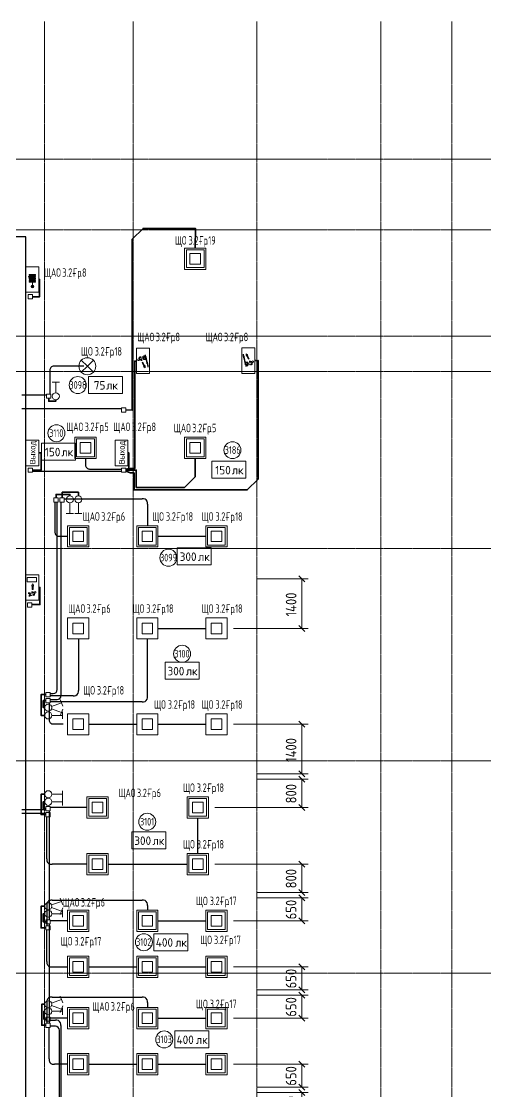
# Model space of a CAD drawing. Header units: millimetres. Extents: x -4730 to 98194, y -4296 to 93388.
# Drawn here: x 47849 to 60956, y 63153 to 93388 of the extents above; entities that cross this region are included whole.
import ezdxf

# ---------------------------------------------------------------- set-up
doc = ezdxf.new("R2010")
doc.units = ezdxf.units.MM
doc.linetypes.add('Линия сетки', pattern=[22.225, 12.7, -3.175, 3.175, -3.175])
for name, color, linetype, lineweight, true_color in [('Кабельные лотки', 5, 'Continuous', 25, 0x0000ff), ('Короба', 7, 'Continuous', 25, 0x008000), ('Соединительные детали коробов', 7, 'Continuous', 25, 0x008000), ('Типовые аннотации', 5, 'Continuous', 18, 0x0000ff)]:
    doc.layers.add(name, color=color, linetype=linetype, lineweight=lineweight, true_color=true_color)
for name, color, linetype, lineweight in [('Марки помещений', 7, 'Continuous', 9), ('Марки силовых электроприборов', 7, 'Continuous', 9), ('Оси', 7, 'Continuous', 9), ('Провода', 7, 'Continuous', 35), ('Размеры', 7, 'Continuous', 9), ('Размеры-120', 7, 'Continuous', 9)]:
    doc.layers.add(name, color=color, linetype=linetype, lineweight=lineweight)
doc.styles.add('Arial', font='arial.ttf', dxfattribs={"height": 156})
doc.styles.add('GOST Common', font='GOST_Common.ttf', dxfattribs={"width": 0.6, "height": 240})
doc.styles.add('GOST Common_1', font='GOST_Common.ttf', dxfattribs={"width": 0.9, "height": 300})
doc.styles.add('GOST Common_2', font='GOST_Common.ttf', dxfattribs={"width": 0.8, "height": 216})
doc.styles.add('GOST Common_3', font='GOST_Common.ttf', dxfattribs={"height": 240})
doc.dimstyles.new('ADSK_Проверочный', dxfattribs={"dimscale": 304.8, "dimtxt": 301.714499, "dimasz": 0.556693, "dimexe": 0.590551, "dimexo": 0.590551, "dimgap": 0.19685, "dimtad": 1, "dimdec": 3, "dimrnd": 0.001, "dimdsep": 46, "dimtxsty": 'GOST Common_1', "dimblk1": 'OBLIQUE', "dimblk2": 'OBLIQUE', "dimsah": 1, "dimcen": 0.09, "dimazin": 0, "dimtfac": 1, "dimtdec": 4, "dimtix": 1, "dimtmove": 0, "dimatfit": 3, "dimfxl": 1, "dimtvp": 1, "dimtolj": 1, "dimtzin": 0, "dimarcsym": 2})

# ---------------------------------------------------------------- blocks, each defined once
blk = doc.blocks.new('M_Короб_ отвод - Плоский торец - ПВХ - Стандартная-2386742-3-й этаж')
at = {"layer": 'Соединительные детали коробов'}
for p, q in [((0, 111.95), (0, 150.05)), ((-150.05, 0), (-111.95, 0))]:
    blk.add_line(p, q, dxfattribs=at)
blk.add_arc((-111.95, 111.95), 111.95, 270, 0, dxfattribs=at)
blk = doc.blocks.new('DIMBLOCK168-3-й этаж')
at = {"layer": 'Размеры-120'}
for p, q in [((55766, 63130), (55681, 63215)), ((54510, 63130), (55946, 63130)), ((55766, 63130), (54510, 63130)), ((55766, 62430), (55766, 63130)), ((55766, 63130), (55851, 63045)), ((53310, 62430), (55946, 62430)), ((55766, 62430), (53310, 62430)), ((55766, 62430), (55681, 62515)), ((55766, 62430), (55851, 62345))]:
    blk.add_line(p, q, dxfattribs=at)
at = {"layer": 'Размеры-120', "color": 0, "insert": (55314, 62496), "char_height": 300, "width": 681.16, "attachment_point": 1, "rotation": 90, "line_spacing_factor": 1.022761, "style": 'GOST Common_1'}
blk.add_mtext('700', dxfattribs=at)
blk = doc.blocks.new('_Oblique')
at = {"color": 0, "linetype": 'ByBlock', "lineweight": -2}
blk.add_line((-0.5, -0.5), (0.5, 0.5), dxfattribs=at)
blk = doc.blocks.new('DIMBLOCK170-3-й этаж')
at = {"layer": 'Размеры-120'}
for p, q in [((53835, 63930), (55946, 63930)), ((55766, 63930), (53835, 63930)), ((55766, 63930), (55681, 64015)), ((55766, 63280), (55766, 63930)), ((55766, 63930), (55851, 63845)), ((54510, 63280), (55946, 63280)), ((55766, 63280), (54510, 63280)), ((55766, 63280), (55681, 63365)), ((55766, 63280), (55851, 63195))]:
    blk.add_line(p, q, dxfattribs=at)
at = {"layer": 'Размеры-120', "color": 0, "insert": (55314, 63321), "char_height": 300, "width": 681.16, "attachment_point": 1, "rotation": 90, "line_spacing_factor": 1.022761, "style": 'GOST Common_1'}
blk.add_mtext('650', dxfattribs=at)
blk = doc.blocks.new('DIMBLOCK171-3-й этаж')
at = {"layer": 'Размеры-120'}
for p, q in [((55766, 65880), (55681, 65965)), ((54510, 65880), (55946, 65880)), ((55766, 65880), (54510, 65880)), ((55766, 65230), (55766, 65880)), ((55766, 65880), (55851, 65795)), ((55766, 65230), (55681, 65315)), ((53835, 65230), (55946, 65230)), ((55766, 65230), (53835, 65230)), ((55766, 65230), (55851, 65145))]:
    blk.add_line(p, q, dxfattribs=at)
at = {"layer": 'Размеры-120', "color": 0, "insert": (55314, 65271), "char_height": 300, "width": 681.16, "attachment_point": 1, "rotation": 90, "line_spacing_factor": 1.022761, "style": 'GOST Common_1'}
blk.add_mtext('650', dxfattribs=at)
blk = doc.blocks.new('DIMBLOCK172-3-й этаж')
at = {"layer": 'Размеры-120'}
for p, q in [((55766, 68630), (55681, 68715)), ((54510, 68630), (55946, 68630)), ((55766, 68630), (54510, 68630)), ((55766, 67980), (55766, 68630)), ((55766, 68630), (55851, 68545)), ((55766, 67980), (55681, 68065)), ((53835, 67980), (55946, 67980)), ((55766, 67980), (53835, 67980)), ((55766, 67980), (55851, 67895))]:
    blk.add_line(p, q, dxfattribs=at)
at = {"layer": 'Размеры-120', "color": 0, "insert": (55314, 68021), "char_height": 300, "width": 681.16, "attachment_point": 1, "rotation": 90, "line_spacing_factor": 1.022761, "style": 'GOST Common_1'}
blk.add_mtext('650', dxfattribs=at)
blk = doc.blocks.new('DIMBLOCK173-3-й этаж')
at = {"layer": 'Размеры-120'}
for p, q in [((53835, 66680), (55946, 66680)), ((55766, 66680), (53835, 66680)), ((55766, 66680), (55681, 66765)), ((55766, 66030), (55766, 66680)), ((55766, 66680), (55851, 66595)), ((54510, 66030), (55946, 66030)), ((55766, 66030), (54510, 66030)), ((55766, 66030), (55681, 66115)), ((55766, 66030), (55851, 65945))]:
    blk.add_line(p, q, dxfattribs=at)
at = {"layer": 'Размеры-120', "color": 0, "insert": (55314, 66071), "char_height": 300, "width": 681.16, "attachment_point": 1, "rotation": 90, "line_spacing_factor": 1.022761, "style": 'GOST Common_1'}
blk.add_mtext('650', dxfattribs=at)
blk = doc.blocks.new('DIMBLOCK174-3-й этаж')
at = {"layer": 'Размеры-120'}
for p, q in [((54510, 71980), (55946, 71980)), ((55766, 71980), (54510, 71980)), ((55766, 71980), (55681, 72065)), ((55766, 71180), (55766, 71980)), ((55766, 71980), (55851, 71895)), ((53310, 71180), (55946, 71180)), ((55766, 71180), (53310, 71180)), ((55766, 71180), (55681, 71265)), ((55766, 71180), (55851, 71095))]:
    blk.add_line(p, q, dxfattribs=at)
at = {"layer": 'Размеры-120', "color": 0, "insert": (55314, 71296), "char_height": 300, "width": 681.16, "attachment_point": 1, "rotation": 90, "line_spacing_factor": 1.022761, "style": 'GOST Common_1'}
blk.add_mtext('800', dxfattribs=at)
blk = doc.blocks.new('DIMBLOCK175-3-й этаж')
at = {"layer": 'Размеры-120'}
for p, q in [((53310, 69580), (55946, 69580)), ((55766, 69580), (53310, 69580)), ((55766, 69580), (55681, 69665)), ((55766, 68780), (55766, 69580)), ((55766, 69580), (55851, 69495)), ((54510, 68780), (55946, 68780)), ((55766, 68780), (54510, 68780)), ((55766, 68780), (55681, 68865)), ((55766, 68780), (55851, 68695))]:
    blk.add_line(p, q, dxfattribs=at)
at = {"layer": 'Размеры-120', "color": 0, "insert": (55314, 68896), "char_height": 300, "width": 681.16, "attachment_point": 1, "rotation": 90, "line_spacing_factor": 1.022761, "style": 'GOST Common_1'}
blk.add_mtext('800', dxfattribs=at)
blk = doc.blocks.new('DIMBLOCK176-3-й этаж')
at = {"layer": 'Размеры-120'}
for p, q in [((55766, 77640), (55681, 77725)), ((54510, 77640), (55946, 77640)), ((55766, 77640), (54510, 77640)), ((55766, 76240), (55766, 77640)), ((55766, 77640), (55851, 77555)), ((53835, 76240), (55946, 76240)), ((55766, 76240), (53835, 76240)), ((55766, 76240), (55681, 76325)), ((55766, 76240), (55851, 76155))]:
    blk.add_line(p, q, dxfattribs=at)
at = {"layer": 'Размеры-120', "color": 0, "insert": (55314, 76577), "char_height": 300, "width": 871.39, "attachment_point": 1, "rotation": 90, "line_spacing_factor": 1.022761, "style": 'GOST Common_1'}
blk.add_mtext('1400', dxfattribs=at)
blk = doc.blocks.new('DIMBLOCK177-3-й этаж')
at = {"layer": 'Размеры-120'}
for p, q in [((53835, 73530), (55946, 73530)), ((55766, 73530), (53835, 73530)), ((55766, 73530), (55681, 73615)), ((55766, 72130), (55766, 73530)), ((55766, 73530), (55851, 73445)), ((54510, 72130), (55946, 72130)), ((55766, 72130), (54510, 72130)), ((55766, 72130), (55681, 72215)), ((55766, 72130), (55851, 72045))]:
    blk.add_line(p, q, dxfattribs=at)
at = {"layer": 'Размеры-120', "color": 0, "insert": (55314, 72467), "char_height": 300, "width": 871.39, "attachment_point": 1, "rotation": 90, "line_spacing_factor": 1.022761, "style": 'GOST Common_1'}
blk.add_mtext('1400', dxfattribs=at)
blk = doc.blocks.new('ADSK_Марка_Помещение_1_ГОСТ21-501-2011 - Номер-85995-3-й этаж')
at = {"layer": 'Марки помещений'}
blk.add_circle((0, 0), 2, dxfattribs=at)
blk = doc.blocks.new('Морка помещения_освещённость_ - Морка помещения_освещённость_-1484368-3-й этаж')
at = {"layer": 'Марки помещений', "color": 190, "true_color": 0x8000ff}
for p, q in [((-4, 0), (-4, 4)), ((-4, 4), (4, 4)), ((4, 4), (4, 0)), ((4, 0), (-4, 0))]:
    blk.add_line(p, q, dxfattribs=at)

msp = doc.modelspace()

# ---------------------------------------------------------------- linework, layer by layer
at = {"layer": 'Кабельные лотки'}
for p, q in [((47970, 87303.1437), (47670, 87303.1437)), ((47970, 43938.1437), (47970, 87303.1437))]:
    msp.add_line(p, q, dxfattribs=at)
at = {"layer": 'Короба'}
for p, q in [((48651.5, 83496.0094), (48651.5, 82860)), ((49610.5069, 83646.0594), (48801.55, 83646.0594)), ((48560, 82831.5), (47860, 82831.5)), ((50677.5432, 82441.8137), (47860, 82441.8137)), ((49660.6013, 81043.4327), (49660.6013, 80891.8637)), ((49810.6513, 80741.8137), (50677.5432, 80741.8137)), ((48157.5432, 80678.8137), (50677.5432, 80678.8137)), ((49058.5, 79900), (51257.214, 79900)), ((48797, 79808.5), (48797, 78990.9827)), ((48860, 74550.05), (48860, 79808.5)), ((48967, 74380.1657), (48967, 79808.5)), ((51407.264, 79749.95), (51407.264, 79138.4327)), ((48947.05, 78840.9327), (49159.764, 78840.9327)), ((51704.764, 78840.9327), (53059.764, 78840.9327)), ((51704.764, 76240), (53059.764, 76240)), ((49457.264, 75942.5), (49457.264, 74487.05)), ((51407.264, 74317.1657), (51407.264, 75942.5)), ((48660, 74400), (48709.95, 74400)), ((48631.5, 74138.6157), (48631.5, 73688.6657)), ((49307.214, 74337), (48660, 74337)), ((48660, 74230.1157), (48816.95, 74230.1157)), ((51257.214, 74167.1157), (48660, 74167.1157)), ((48781.55, 73538.6157), (49031.5, 73538.6157)), ((49754.764, 73530), (51109.764, 73530)), ((51704.764, 73530), (53059.764, 73530)), ((48540, 71117), (47860, 71117)), ((48631.5, 71088.5), (48631.5, 68008.5)), ((49704.764, 71180), (48660, 71180)), ((48540, 71010.1157), (47860, 71010.1157)), ((48568.5, 69730.05), (48568.5, 70918.6157)), ((52832.264, 69877.5), (52832.264, 70882.5)), ((49704.764, 69580), (48718.55, 69580)), ((50299.764, 69580), (52534.764, 69580)), ((48568.5, 68408.5657), (48568.5, 67838.6157)), ((48718.55, 68558.6157), (51257.214, 68558.6157)), ((51407.264, 68408.5657), (51407.264, 68277.5)), ((48631.5, 67888.5), (48631.5, 65088.6157)), ((49159.764, 67980), (48660, 67980)), ((51704.764, 67980), (53059.764, 67980)), ((48568.5, 66830.05), (48568.5, 67718.6157)), ((48718.55, 66680), (49159.764, 66680)), ((49754.764, 66680), (51109.764, 66680)), ((51704.764, 66680), (53059.764, 66680)), ((48568.5, 65668.45), (48568.5, 65088.6157)), ((48718.55, 65818.5), (51257.214, 65818.5)), ((51407.264, 65668.45), (51407.264, 65527.5)), ((49159.764, 65230), (48660, 65230)), ((48660, 65167), (48809.95, 65167)), ((48960, 65016.95), (48960, 61562.05)), ((51704.764, 65230), (53059.764, 65230)), ((48631.5, 64080.05), (48631.5, 64968.6157)), ((48769.95, 64997.1157), (48660, 64997.1157)), ((48920, 61465.1657), (48920, 64847.0657)), ((49159.764, 63930), (48781.55, 63930)), ((49754.764, 63930), (51109.764, 63930)), ((51704.764, 63930), (53059.764, 63930))]:
    msp.add_line(p, q, dxfattribs=at)
at = {"layer": 'Оси', "linetype": 'Линия сетки'}
for p, q in [((48500, 93388.3703), (48500, -3096.3487)), ((51000, 93388.3703), (51000, -3096.3487)), ((54500, 93388.3703), (54500, -3096.3487)), ((58000, 93388.3703), (58000, -3096.3487)), ((60000, 93388.3703), (60000, -3096.3487)), ((98194.2682, 89500), (-3530.0173, 89500)), ((98194.2682, 87500), (-3530.0173, 87500)), ((98194.2682, 84500), (-3530.0173, 84500)), ((98194.2682, 83500), (-3530.0173, 83500)), ((98194.2682, 78500), (-3530.0173, 78500)), ((98194.2682, 72500), (-3530.0173, 72500)), ((98194.2682, 66500), (-3530.0173, 66500))]:
    msp.add_line(p, q, dxfattribs=at)
at = {"layer": 'Провода', "flags": 128}
for points in [[(52759.127, 86980.9327), (52760.6013, 87540.9327), (51285.4013, 87540.9327), (50980.6013, 87236.1327), (50980.6013, 82407.9979), (50797.5432, 82409.742)], [(48336.7452, 86099.4259), (48360, 86100), (48360, 85607.9559), (48157.5432, 85607.9559)], [(54436.7452, 83808.2875), (54530, 83810), (54530, 80454.8), (54225.2, 80150), (51030, 80150), (51030, 80630), (50930, 80630), (50797.5432, 80685.2752)], [(51103.2548, 83793.6456), (51050, 83792.5), (51050, 80752.5), (50930, 80752.5), (50797.5432, 80723.4656)], [(48820, 82697.4083), (48820, 82656.765), (48619.9952, 82656.765), (48619.998, 82740)], [(48336.7452, 81198.5485), (48410, 81200), (48410, 80710.3157), (48157.5432, 80710.3141)], [(50856.7452, 81199.4259), (50880, 81200), (50880, 80760), (50797.5432, 80731.2406)], [(52758.9437, 81040.9327), (52759.9851, 80525.7321), (52455.8013, 80220.9327), (51090, 80220.9327), (51090, 80710.3157), (50797.5432, 80710.314)], [(49216.8503, 79984.3567), (49216.8503, 80025), (48828.4952, 80025), (48828.4981, 79928.5)], [(49456.8503, 79984.3567), (49456.8503, 80085), (49003.5855, 80085), (49003.5855, 79928.5)], [(48336.7452, 77399.2175), (48370, 77400), (48370, 76911.3848), (48143.7169, 76911.3848)], [(48505.6433, 73780), (48405, 73780), (48405, 74368.5021), (48540, 74368.5006)], [(48505.6433, 74000), (48465, 74000), (48465, 74198.6178), (48540, 74198.6166)], [(48505.6433, 71554.5691), (48405, 71554.5691), (48405, 70978.6178), (48540, 70978.6163)], [(48505.6433, 71340), (48465, 71340), (48465, 71148.5021), (48540, 71148.5009)], [(48505.6433, 68390.7358), (48405, 68390.7358), (48405, 67778.6178), (48540, 67778.6163)], [(48505.6433, 68179.858), (48465, 68179.858), (48465, 67948.5021), (48540, 67948.5009)], [(48505.6433, 65620), (48425, 65620), (48425, 65028.6178), (48540, 65028.6164)], [(48505.6433, 65421.25), (48485, 65421.25), (48485, 65198.5021), (48540, 65198.5011)]]:
    msp.add_lwpolyline(points, dxfattribs=at)
at = {"layer": 'Типовые аннотации'}
for p, q in [((52458.3373, 86980.9327), (53058.3373, 86980.9327)), ((52458.3373, 86380.9327), (52458.3373, 86980.9327)), ((52508.3373, 86930.9327), (53008.3373, 86930.9327)), ((52508.3373, 86430.9327), (52508.3373, 86930.9327)), ((52608.3373, 86830.9327), (52608.3373, 86530.9327)), ((52908.3373, 86830.9327), (52608.3373, 86830.9327)), ((52908.3373, 86530.9327), (52908.3373, 86830.9327)), ((53008.3373, 86930.9327), (53008.3373, 86430.9327)), ((53058.3373, 86980.9327), (53058.3373, 86380.9327)), ((52608.3373, 86530.9327), (52908.3373, 86530.9327)), ((53058.3373, 86380.9327), (52458.3373, 86380.9327)), ((53008.3373, 86430.9327), (52508.3373, 86430.9327)), ((49710.5069, 83646.0594), (49540.8013, 83815.765)), ((49710.5069, 83646.0594), (49880.2125, 83815.765)), ((49710.5069, 83646.0594), (49540.8013, 83476.3538)), ((49710.5069, 83646.0594), (49880.2125, 83476.3538)), ((48920, 83197.4083), (48720, 83197.4083)), ((48820, 82897.4083), (48820, 83197.4083)), ((49456.8503, 79784.3567), (49456.8503, 79484.3567)), ((49356.8503, 79484.3567), (49556.8503, 79484.3567)), ((51105, 79140.9327), (51705, 79140.9327)), ((51105, 78540.9327), (51105, 79140.9327)), ((51155, 79090.9327), (51655, 79090.9327)), ((51155, 78590.9327), (51155, 79090.9327)), ((51255, 78990.9327), (51255, 78690.9327)), ((51555, 78990.9327), (51255, 78990.9327)), ((51555, 78690.9327), (51555, 78990.9327)), ((51655, 79090.9327), (51655, 78590.9327)), ((51705, 79140.9327), (51705, 78540.9327)), ((53055, 79140.9327), (53655, 79140.9327)), ((53055, 78540.9327), (53055, 79140.9327)), ((53105, 79090.9327), (53605, 79090.9327)), ((53105, 78590.9327), (53105, 79090.9327)), ((53205, 78990.9327), (53205, 78690.9327)), ((53505, 78990.9327), (53205, 78990.9327)), ((53505, 78690.9327), (53505, 78990.9327)), ((53605, 79090.9327), (53605, 78590.9327)), ((53655, 79140.9327), (53655, 78540.9327)), ((51255, 78690.9327), (51555, 78690.9327)), ((53205, 78690.9327), (53505, 78690.9327)), ((51705, 78540.9327), (51105, 78540.9327)), ((51655, 78590.9327), (51155, 78590.9327)), ((53655, 78540.9327), (53055, 78540.9327)), ((53605, 78590.9327), (53105, 78590.9327)), ((51105, 76540), (51705, 76540)), ((51105, 75940), (51105, 76540)), ((51705, 76540), (51705, 75940)), ((53055, 76540), (53655, 76540)), ((53055, 75940), (53055, 76540)), ((53655, 76540), (53655, 75940)), ((51255, 76390), (51255, 76090)), ((51555, 76390), (51255, 76390)), ((51555, 76090), (51555, 76390)), ((53205, 76390), (53205, 76090)), ((53505, 76390), (53205, 76390)), ((53505, 76090), (53505, 76390)), ((51705, 75940), (51105, 75940)), ((51255, 76090), (51555, 76090)), ((53655, 75940), (53055, 75940)), ((53205, 76090), (53505, 76090)), ((48699.6126, 74034.202), (48981.5204, 74136.8081)), ((48947.3184, 74230.7773), (49015.7224, 74042.8388)), ((48699.6126, 73965.798), (48981.5204, 73863.1919)), ((48947.3184, 73769.2227), (49015.7224, 73957.1612)), ((49155, 73830), (49755, 73830)), ((49155, 73230), (49155, 73830)), ((49755, 73830), (49755, 73230)), ((51105, 73830), (51705, 73830)), ((51105, 73230), (51105, 73830)), ((51705, 73830), (51705, 73230)), ((53055, 73830), (53655, 73830)), ((53055, 73230), (53055, 73830)), ((53655, 73830), (53655, 73230)), ((49305, 73680), (49305, 73380)), ((49605, 73680), (49305, 73680)), ((49605, 73380), (49605, 73680)), ((51255, 73680), (51255, 73380)), ((51555, 73680), (51255, 73680)), ((51555, 73380), (51555, 73680)), ((53205, 73680), (53205, 73380)), ((53505, 73680), (53205, 73680)), ((53505, 73380), (53505, 73680)), ((49755, 73230), (49155, 73230)), ((49305, 73380), (49605, 73380)), ((51705, 73230), (51105, 73230)), ((51255, 73380), (51555, 73380)), ((53655, 73230), (53055, 73230)), ((53205, 73380), (53505, 73380)), ((48705.6433, 71554.5691), (49005.6433, 71554.5691)), ((49005.6433, 71454.5691), (49005.6433, 71654.5691)), ((52530, 71480), (53130, 71480)), ((52530, 70880), (52530, 71480)), ((52580, 71430), (53080, 71430)), ((52580, 70930), (52580, 71430)), ((53080, 71430), (53080, 70930)), ((53130, 71480), (53130, 70880)), ((52680, 71330), (52680, 71030)), ((52980, 71330), (52680, 71330)), ((52980, 71030), (52980, 71330)), ((53130, 70880), (52530, 70880)), ((53080, 70930), (52580, 70930)), ((52680, 71030), (52980, 71030)), ((49700, 69880), (50300, 69880)), ((49700, 69280), (49700, 69880)), ((50300, 69880), (50300, 69280)), ((52530, 69880), (53130, 69880)), ((52530, 69280), (52530, 69880)), ((53130, 69880), (53130, 69280)), ((49750, 69830), (50250, 69830)), ((49750, 69330), (49750, 69830)), ((49850, 69730), (49850, 69430)), ((50150, 69730), (49850, 69730)), ((50150, 69430), (50150, 69730)), ((50250, 69830), (50250, 69330)), ((52580, 69830), (53080, 69830)), ((52580, 69330), (52580, 69830)), ((52680, 69730), (52680, 69430)), ((52980, 69730), (52680, 69730)), ((52980, 69430), (52980, 69730)), ((53080, 69830), (53080, 69330)), ((50300, 69280), (49700, 69280)), ((50250, 69330), (49750, 69330)), ((49850, 69430), (50150, 69430)), ((53130, 69280), (52530, 69280)), ((53080, 69330), (52580, 69330)), ((52680, 69430), (52980, 69430)), ((48699.6126, 68424.9378), (48981.5204, 68527.5438)), ((48699.6126, 68356.5338), (48981.5204, 68253.9277)), ((48947.3184, 68621.5131), (49015.7224, 68433.5746)), ((48947.3184, 68159.9585), (49015.7224, 68347.897)), ((51105, 68280), (51705, 68280)), ((51105, 67680), (51105, 68280)), ((51155, 68230), (51655, 68230)), ((51155, 67730), (51155, 68230)), ((51255, 68130), (51255, 67830)), ((51555, 68130), (51255, 68130)), ((51555, 67830), (51555, 68130)), ((51655, 68230), (51655, 67730)), ((51705, 68280), (51705, 67680)), ((53055, 68280), (53655, 68280)), ((53055, 67680), (53055, 68280)), ((53105, 68230), (53605, 68230)), ((53105, 67730), (53105, 68230)), ((53205, 68130), (53205, 67830)), ((53505, 68130), (53205, 68130)), ((53505, 67830), (53505, 68130)), ((53605, 68230), (53605, 67730)), ((53655, 68280), (53655, 67680)), ((51655, 67730), (51155, 67730)), ((51255, 67830), (51555, 67830)), ((53605, 67730), (53105, 67730)), ((53205, 67830), (53505, 67830)), ((51705, 67680), (51105, 67680)), ((53655, 67680), (53055, 67680)), ((49155, 66980), (49755, 66980)), ((49155, 66380), (49155, 66980)), ((49205, 66930), (49705, 66930)), ((49205, 66430), (49205, 66930)), ((49305, 66830), (49305, 66530)), ((49605, 66830), (49305, 66830)), ((49605, 66530), (49605, 66830)), ((49705, 66930), (49705, 66430)), ((49755, 66980), (49755, 66380)), ((51105, 66980), (51705, 66980)), ((51105, 66380), (51105, 66980)), ((51155, 66930), (51655, 66930)), ((51155, 66430), (51155, 66930)), ((51255, 66830), (51255, 66530)), ((51555, 66830), (51255, 66830)), ((51555, 66530), (51555, 66830)), ((51655, 66930), (51655, 66430)), ((51705, 66980), (51705, 66380)), ((53055, 66980), (53655, 66980)), ((53055, 66380), (53055, 66980)), ((53105, 66930), (53605, 66930)), ((53105, 66430), (53105, 66930)), ((53205, 66830), (53205, 66530)), ((53505, 66830), (53205, 66830)), ((53505, 66530), (53505, 66830)), ((53605, 66930), (53605, 66430)), ((53655, 66980), (53655, 66380)), ((49305, 66530), (49605, 66530)), ((51255, 66530), (51555, 66530)), ((53205, 66530), (53505, 66530)), ((49755, 66380), (49155, 66380)), ((49705, 66430), (49205, 66430)), ((51705, 66380), (51105, 66380)), ((51655, 66430), (51155, 66430)), ((53655, 66380), (53055, 66380)), ((53605, 66430), (53105, 66430)), ((48699.6126, 65654.202), (48981.5204, 65756.8081)), ((48947.3184, 65850.7773), (49015.7224, 65662.8388)), ((48699.6126, 65585.798), (48981.5204, 65483.1919)), ((48947.3184, 65389.2227), (49015.7224, 65577.1612)), ((51105, 65530), (51705, 65530)), ((51105, 64930), (51105, 65530)), ((51155, 65480), (51655, 65480)), ((51155, 64980), (51155, 65480)), ((51255, 65380), (51255, 65080)), ((51555, 65380), (51255, 65380)), ((51555, 65080), (51555, 65380)), ((51655, 65480), (51655, 64980)), ((51705, 65530), (51705, 64930)), ((53055, 65530), (53655, 65530)), ((53055, 64930), (53055, 65530)), ((53105, 65480), (53605, 65480)), ((53105, 64980), (53105, 65480)), ((53205, 65380), (53205, 65080)), ((53505, 65380), (53205, 65380)), ((53505, 65080), (53505, 65380)), ((53605, 65480), (53605, 64980)), ((53655, 65530), (53655, 64930)), ((51255, 65080), (51555, 65080)), ((53205, 65080), (53505, 65080)), ((51705, 64930), (51105, 64930)), ((51655, 64980), (51155, 64980)), ((53655, 64930), (53055, 64930)), ((53605, 64980), (53105, 64980)), ((49155, 64230), (49755, 64230)), ((49155, 63630), (49155, 64230)), ((49205, 64180), (49705, 64180)), ((49205, 63680), (49205, 64180)), ((49705, 64180), (49705, 63680)), ((49755, 64230), (49755, 63630)), ((51105, 64230), (51705, 64230)), ((51105, 63630), (51105, 64230)), ((51155, 64180), (51655, 64180)), ((51155, 63680), (51155, 64180)), ((51655, 64180), (51655, 63680)), ((51705, 64230), (51705, 63630)), ((53055, 64230), (53655, 64230)), ((53055, 63630), (53055, 64230)), ((53105, 64180), (53605, 64180)), ((53105, 63680), (53105, 64180)), ((53605, 64180), (53605, 63680)), ((53655, 64230), (53655, 63630)), ((49305, 64080), (49305, 63780)), ((49605, 64080), (49305, 64080)), ((49605, 63780), (49605, 64080)), ((51255, 64080), (51255, 63780)), ((51555, 64080), (51255, 64080)), ((51555, 63780), (51555, 64080)), ((53205, 64080), (53205, 63780)), ((53505, 64080), (53205, 64080)), ((53505, 63780), (53505, 64080)), ((49755, 63630), (49155, 63630)), ((49705, 63680), (49205, 63680)), ((49305, 63780), (49605, 63780)), ((51705, 63630), (51105, 63630)), ((51655, 63680), (51155, 63680)), ((51255, 63780), (51555, 63780)), ((53655, 63630), (53055, 63630)), ((53605, 63680), (53105, 63680)), ((53205, 63780), (53505, 63780))]:
    msp.add_line(p, q, dxfattribs=at)
at = {"layer": 'Типовые аннотации', "color": 1, "true_color": 0xff0000}
for p, q in [((47976.7452, 86454.9821), (48336.7452, 86454.9821)), ((47976.7452, 85734.9821), (47976.7452, 86454.9821)), ((48045.847, 86161.8665), (48045.847, 86185.8665)), ((48045.847, 86185.8665), (48249.847, 86185.8665)), ((48069.847, 86209.8665), (48069.847, 86233.8665)), ((48069.847, 86233.8665), (48249.847, 86233.8665)), ((48249.847, 86209.8665), (48069.847, 86209.8665)), ((48249.847, 86233.8665), (48249.847, 86209.8665)), ((48249.847, 86185.8665), (48249.847, 86161.8665)), ((48336.7452, 86454.9821), (48336.7452, 85734.9821)), ((48249.847, 86161.8665), (48045.847, 86161.8665)), ((48069.847, 86113.8665), (48069.847, 86137.8665)), ((48069.847, 86137.8665), (48249.847, 86137.8665)), ((48249.847, 86113.8665), (48069.847, 86113.8665)), ((48069.847, 86065.8665), (48069.847, 86089.8665)), ((48069.847, 86089.8665), (48249.847, 86089.8665)), ((48249.847, 86065.8665), (48069.847, 86065.8665)), ((48069.847, 86017.8665), (48069.847, 86041.8665)), ((48069.847, 86041.8665), (48249.847, 86041.8665)), ((48249.847, 86017.8665), (48069.847, 86017.8665)), ((48134.3912, 85923.3224), (48159.847, 85897.8665)), ((48134.3912, 85872.4107), (48159.847, 85897.8665)), ((48159.847, 86017.8665), (48159.847, 85897.8665)), ((48159.847, 85897.8665), (48185.3029, 85923.3224)), ((48159.847, 85897.8665), (48185.3029, 85872.4107)), ((48249.847, 86137.8665), (48249.847, 86113.8665)), ((48249.847, 86089.8665), (48249.847, 86065.8665)), ((48249.847, 86041.8665), (48249.847, 86017.8665)), ((48336.7452, 85734.9821), (47976.7452, 85734.9821)), ((48037.5432, 85670.3137), (48157.5432, 85670.3137)), ((48037.5432, 85550.3137), (48037.5432, 85670.3137)), ((48157.5432, 85670.3137), (48157.5432, 85550.3137)), ((48157.5432, 85550.3137), (48037.5432, 85550.3137)), ((49358.3373, 81640.9327), (49958.3373, 81640.9327)), ((49358.3373, 81040.9327), (49358.3373, 81640.9327)), ((49958.3373, 81640.9327), (49958.3373, 81040.9327)), ((52458.3373, 81640.9327), (53058.3373, 81640.9327)), ((52458.3373, 81040.9327), (52458.3373, 81640.9327)), ((53058.3373, 81640.9327), (53058.3373, 81040.9327)), ((49408.3373, 81590.9327), (49908.3373, 81590.9327)), ((49408.3373, 81090.9327), (49408.3373, 81590.9327)), ((49508.3373, 81490.9327), (49508.3373, 81190.9327)), ((49808.3373, 81490.9327), (49508.3373, 81490.9327)), ((49808.3373, 81190.9327), (49808.3373, 81490.9327)), ((49908.3373, 81590.9327), (49908.3373, 81090.9327)), ((52508.3373, 81590.9327), (53008.3373, 81590.9327)), ((52508.3373, 81090.9327), (52508.3373, 81590.9327)), ((52608.3373, 81490.9327), (52608.3373, 81190.9327)), ((52908.3373, 81490.9327), (52608.3373, 81490.9327)), ((52908.3373, 81190.9327), (52908.3373, 81490.9327)), ((53008.3373, 81590.9327), (53008.3373, 81090.9327)), ((49958.3373, 81040.9327), (49358.3373, 81040.9327)), ((49908.3373, 81090.9327), (49408.3373, 81090.9327)), ((49508.3373, 81190.9327), (49808.3373, 81190.9327)), ((53058.3373, 81040.9327), (52458.3373, 81040.9327)), ((53008.3373, 81090.9327), (52508.3373, 81090.9327)), ((52608.3373, 81190.9327), (52908.3373, 81190.9327)), ((48037.5432, 80770.3137), (48157.5432, 80770.3137)), ((48037.5432, 80650.3137), (48037.5432, 80770.3137)), ((48157.5432, 80770.3137), (48157.5432, 80650.3137)), ((50677.5432, 80770.3137), (50797.5432, 80770.3137)), ((50677.5432, 80650.3137), (50677.5432, 80770.3137)), ((50797.5432, 80770.3137), (50797.5432, 80650.3137)), ((48157.5432, 80650.3137), (48037.5432, 80650.3137)), ((50797.5432, 80650.3137), (50677.5432, 80650.3137)), ((48768.5, 79928.5), (48888.5, 79928.5)), ((48768.5, 79808.5), (48768.5, 79928.5)), ((48888.5, 79928.5), (48888.5, 79808.5)), ((48888.5, 79808.5), (48768.5, 79808.5)), ((49216.8503, 79784.3567), (49216.8503, 79484.3567)), ((49116.8503, 79484.3567), (49316.8503, 79484.3567)), ((49155, 79140.9327), (49755, 79140.9327)), ((49155, 78540.9327), (49155, 79140.9327)), ((49205, 79090.9327), (49705, 79090.9327)), ((49205, 78590.9327), (49205, 79090.9327)), ((49305, 78990.9327), (49305, 78690.9327)), ((49605, 78990.9327), (49305, 78990.9327)), ((49605, 78690.9327), (49605, 78990.9327)), ((49705, 79090.9327), (49705, 78590.9327)), ((49755, 79140.9327), (49755, 78540.9327)), ((49305, 78690.9327), (49605, 78690.9327)), ((49755, 78540.9327), (49155, 78540.9327)), ((49705, 78590.9327), (49205, 78590.9327)), ((48023.7169, 76963.5863), (48143.7169, 76963.5863)), ((48023.7169, 76843.5863), (48023.7169, 76963.5863)), ((48143.7169, 76843.5863), (48023.7169, 76843.5863)), ((48143.7169, 76963.5863), (48143.7169, 76843.5863)), ((49155, 76540), (49755, 76540)), ((49155, 75940), (49155, 76540)), ((49755, 76540), (49755, 75940)), ((49305, 76390), (49305, 76090)), ((49605, 76390), (49305, 76390)), ((49605, 76090), (49605, 76390)), ((49755, 75940), (49155, 75940)), ((49305, 76090), (49605, 76090)), ((48705.6433, 73780), (49005.6433, 73780)), ((49005.6433, 73680), (49005.6433, 73880)), ((49005.6433, 71240), (49005.6433, 71440)), ((49700, 71480), (50300, 71480)), ((49700, 70880), (49700, 71480)), ((49750, 71430), (50250, 71430)), ((49750, 70930), (49750, 71430)), ((50250, 71430), (50250, 70930)), ((50300, 71480), (50300, 70880)), ((48705.6433, 71340), (49005.6433, 71340)), ((49850, 71330), (49850, 71030)), ((50150, 71330), (49850, 71330)), ((50150, 71030), (50150, 71330)), ((50300, 70880), (49700, 70880)), ((50250, 70930), (49750, 70930)), ((49850, 71030), (50150, 71030)), ((48705.6433, 68179.858), (49005.6433, 68179.858)), ((49005.6433, 68079.858), (49005.6433, 68279.858)), ((49155, 68280), (49755, 68280)), ((49155, 67680), (49155, 68280)), ((49205, 68230), (49705, 68230)), ((49205, 67730), (49205, 68230)), ((49305, 68130), (49305, 67830)), ((49605, 68130), (49305, 68130)), ((49605, 67830), (49605, 68130)), ((49705, 68230), (49705, 67730)), ((49755, 68280), (49755, 67680)), ((49705, 67730), (49205, 67730)), ((49305, 67830), (49605, 67830)), ((49755, 67680), (49155, 67680)), ((48705.6433, 65421.25), (49005.6433, 65421.25)), ((49005.6433, 65321.25), (49005.6433, 65521.25)), ((49155, 65530), (49755, 65530)), ((49155, 64930), (49155, 65530)), ((49205, 65480), (49705, 65480)), ((49205, 64980), (49205, 65480)), ((49305, 65380), (49305, 65080)), ((49605, 65380), (49305, 65380)), ((49605, 65080), (49605, 65380)), ((49705, 65480), (49705, 64980)), ((49755, 65530), (49755, 64930)), ((49305, 65080), (49605, 65080)), ((49755, 64930), (49155, 64930)), ((49705, 64980), (49205, 64980))]:
    msp.add_line(p, q, dxfattribs=at)
at = {"layer": 'Типовые аннотации', "color": 96, "true_color": 0x008000}
for p, q in [((51103.2548, 83437.5179), (51103.2548, 84157.5179)), ((51103.2548, 84157.5179), (51463.2548, 84157.5179)), ((51463.2548, 84157.5179), (51463.2548, 83437.5179)), ((54076.7452, 84164.9821), (54436.7452, 84164.9821)), ((54076.7452, 83444.9821), (54076.7452, 84164.9821)), ((54436.7452, 84164.9821), (54436.7452, 83444.9821)), ((51208.7878, 83922.2483), (51177.6109, 83904.2483)), ((51177.6109, 83904.2483), (51177.6109, 83868.2483)), ((51177.6109, 83868.2483), (51201.6109, 83826.6791)), ((51257.9647, 83914.6406), (51195.6109, 83878.6406)), ((51195.6109, 83893.856), (51217.7878, 83906.6599)), ((51201.6109, 83826.6791), (51231.6109, 83826.6791)), ((51215.2186, 83844.6791), (51277.5724, 83880.6791)), ((51231.6109, 83826.6791), (51231.6109, 83802.6791)), ((51249.6109, 83802.6791), (51249.6109, 83844.6791)), ((51305.9647, 83914.6406), (51257.9647, 83914.6406)), ((51258.0275, 83745.327), (51279.252, 83756.5306)), ((51277.5724, 83880.6791), (51301.5724, 83839.1099)), ((51279.252, 83756.5306), (51335.2704, 83650.4084)), ((51311.9647, 83857.1099), (51289.1416, 83896.6406)), ((51289.1416, 83896.6406), (51323.9647, 83896.6406)), ((51301.5724, 83839.1099), (51349.5724, 83839.1099)), ((51305.9647, 83950.6406), (51305.9647, 83914.6406)), ((51349.5724, 83857.1099), (51311.9647, 83857.1099)), ((51323.9647, 83896.6406), (51323.9647, 83950.6406)), ((51345.2795, 83906.6175), (51345.2795, 83966.6175)), ((51357.2795, 83966.6175), (51357.2795, 83918.6175)), ((51357.2795, 83858.6175), (51357.2795, 83906.6175)), ((51369.2795, 83918.6175), (51369.2795, 83870.6175)), ((51369.2795, 83810.6175), (51369.2795, 83858.6175)), ((51381.2795, 83870.6175), (51381.2795, 83822.6175)), ((51381.2795, 83762.6175), (51381.2795, 83810.6175)), ((51393.2795, 83822.6175), (51393.2795, 83774.6175)), ((51393.2795, 83714.6175), (51393.2795, 83762.6175)), ((51405.2795, 83774.6175), (51405.2795, 83726.6175)), ((54110.7205, 83923.8825), (54110.7205, 83983.8825)), ((54122.7205, 83983.8825), (54122.7205, 83935.8825)), ((54122.7205, 83875.8825), (54122.7205, 83923.8825)), ((54134.7205, 83935.8825), (54134.7205, 83887.8825)), ((54134.7205, 83827.8825), (54134.7205, 83875.8825)), ((54146.7205, 83887.8825), (54146.7205, 83839.8825)), ((54146.7205, 83779.8825), (54146.7205, 83827.8825)), ((54158.7205, 83839.8825), (54158.7205, 83791.8825)), ((54158.7205, 83731.8825), (54158.7205, 83779.8825)), ((54170.7205, 83791.8825), (54170.7205, 83743.8825)), ((54238.4276, 83763.3901), (54190.4276, 83763.3901)), ((54192.6164, 83949.3333), (54194.4355, 83997.2988)), ((54203.82, 83928.1089), (54192.6164, 83949.3333)), ((54194.4355, 83997.2988), (54235.0653, 83971.7407)), ((54204.7296, 83952.0916), (54203.82, 83928.1089)), ((54260.748, 83845.9694), (54204.7296, 83952.0916)), ((54246.2689, 83950.5162), (54225.954, 83963.2953)), ((54225.954, 83963.2953), (54281.9725, 83857.173)), ((54235.0653, 83971.7407), (54246.2689, 83950.5162)), ((54262.4276, 83721.8209), (54238.4276, 83763.3901)), ((54281.9725, 83857.173), (54260.748, 83845.9694)), ((54324.7814, 83757.8209), (54262.4276, 83721.8209)), ((54290.3891, 83799.8209), (54290.3891, 83757.8209)), ((54308.3891, 83775.8209), (54308.3891, 83799.8209)), ((54338.3891, 83775.8209), (54308.3891, 83775.8209)), ((54362.3891, 83734.2517), (54338.3891, 83775.8209)), ((51314.0459, 83639.2047), (51258.0275, 83745.327)), ((51304.9347, 83630.7593), (51293.731, 83651.9837)), ((51293.731, 83651.9837), (51314.0459, 83639.2047)), ((51345.5645, 83605.2011), (51304.9347, 83630.7593)), ((51335.2704, 83650.4084), (51336.18, 83674.3911)), ((51336.18, 83674.3911), (51347.3836, 83653.1667)), ((51347.3836, 83653.1667), (51345.5645, 83605.2011)), ((51405.2795, 83666.6175), (51405.2795, 83714.6175)), ((51417.2795, 83726.6175), (51417.2795, 83678.6175)), ((51417.2795, 83618.6175), (51417.2795, 83666.6175)), ((51429.2795, 83678.6175), (51429.2795, 83618.6175)), ((54170.7205, 83683.8825), (54170.7205, 83731.8825)), ((54182.7205, 83743.8825), (54182.7205, 83695.8825)), ((54182.7205, 83635.8825), (54182.7205, 83683.8825)), ((54190.4276, 83745.3901), (54228.0353, 83745.3901)), ((54194.7205, 83695.8825), (54194.7205, 83635.8825)), ((54250.8584, 83705.8594), (54216.0353, 83705.8594)), ((54216.0353, 83705.8594), (54216.0353, 83651.8594)), ((54228.0353, 83745.3901), (54250.8584, 83705.8594)), ((54234.0353, 83651.8594), (54234.0353, 83687.8594)), ((54234.0353, 83687.8594), (54282.0353, 83687.8594)), ((54282.0353, 83687.8594), (54344.3891, 83723.8594)), ((54344.3891, 83708.644), (54322.2122, 83695.8401)), ((54331.2122, 83680.2517), (54362.3891, 83698.2517)), ((54362.3891, 83698.2517), (54362.3891, 83734.2517)), ((51463.2548, 83437.5179), (51103.2548, 83437.5179)), ((54436.7452, 83444.9821), (54076.7452, 83444.9821)), ((47976.7452, 81554.9821), (48336.7452, 81554.9821)), ((47976.7452, 80834.9821), (47976.7452, 81554.9821)), ((48336.7452, 81554.9821), (48336.7452, 80834.9821)), ((50496.7452, 81554.9821), (50856.7452, 81554.9821)), ((50496.7452, 80834.9821), (50496.7452, 81554.9821)), ((50856.7452, 81554.9821), (50856.7452, 80834.9821)), ((48336.7452, 80834.9821), (47976.7452, 80834.9821)), ((50856.7452, 80834.9821), (50496.7452, 80834.9821)), ((47976.7452, 77754.9821), (48336.7452, 77754.9821)), ((47976.7452, 77034.9821), (47976.7452, 77754.9821)), ((48336.7452, 77754.9821), (48336.7452, 77034.9821)), ((48008.1554, 77553.9897), (48008.1554, 77673.9897)), ((48008.1554, 77673.9897), (48272.1554, 77673.9897)), ((48272.1554, 77553.9897), (48008.1554, 77553.9897)), ((48140.3592, 77459.1031), (48164.3592, 77500.6723)), ((48140.3592, 77435.1031), (48140.3592, 77459.1031)), ((48152.3592, 77455.8877), (48140.3592, 77435.1031)), ((48152.3592, 77335.8877), (48152.3592, 77455.8877)), ((48164.3592, 77500.6723), (48188.3592, 77459.1031)), ((48188.3592, 77435.1031), (48176.3592, 77455.8877)), ((48176.3592, 77455.8877), (48176.3592, 77335.8877)), ((48188.3592, 77459.1031), (48188.3592, 77435.1031)), ((48272.1554, 77673.9897), (48272.1554, 77553.9897)), ((48090.5816, 77247.6157), (48042.5816, 77247.6157)), ((48042.5816, 77229.6157), (48080.1893, 77229.6157)), ((48103.0124, 77190.085), (48068.1893, 77190.085)), ((48068.1893, 77190.085), (48068.1893, 77136.085)), ((48080.1893, 77229.6157), (48103.0124, 77190.085)), ((48086.1893, 77136.085), (48086.1893, 77172.085)), ((48086.1893, 77172.085), (48134.1893, 77172.085)), ((48114.5816, 77206.0465), (48090.5816, 77247.6157)), ((48176.9355, 77242.0465), (48114.5816, 77206.0465)), ((48134.1893, 77172.085), (48196.5431, 77208.085)), ((48142.5431, 77284.0465), (48142.5431, 77242.0465)), ((48176.3592, 77335.8877), (48152.3592, 77335.8877)), ((48160.5431, 77260.0465), (48160.5431, 77284.0465)), ((48190.5431, 77260.0465), (48160.5431, 77260.0465)), ((48196.5431, 77192.8696), (48174.3662, 77180.0658)), ((48183.3662, 77164.4773), (48214.5431, 77182.4773)), ((48214.5431, 77218.4773), (48190.5431, 77260.0465)), ((48214.5431, 77182.4773), (48214.5431, 77218.4773)), ((48336.7452, 77034.9821), (47976.7452, 77034.9821))]:
    msp.add_line(p, q, dxfattribs=at)
at = {"layer": 'Типовые аннотации', "color": 7}
for p, q in [((48560, 82860), (48680, 82860)), ((48560, 82740), (48560, 82860)), ((48680, 82860), (48680, 82740)), ((48680, 82740), (48560, 82740)), ((48938.5, 79928.5), (49058.5, 79928.5)), ((48938.5, 79808.5), (48938.5, 79928.5)), ((49058.5, 79928.5), (49058.5, 79808.5)), ((49058.5, 79808.5), (48938.5, 79808.5)), ((48540, 74428.5), (48660, 74428.5)), ((48540, 74308.5), (48540, 74428.5)), ((48660, 74428.5), (48660, 74308.5)), ((48660, 74308.5), (48540, 74308.5)), ((48540, 74258.6157), (48660, 74258.6157)), ((48540, 74138.6157), (48540, 74258.6157)), ((48660, 74138.6157), (48540, 74138.6157)), ((48660, 74258.6157), (48660, 74138.6157)), ((48540, 71208.5), (48660, 71208.5)), ((48540, 71088.5), (48540, 71208.5)), ((48660, 71088.5), (48540, 71088.5)), ((48660, 71208.5), (48660, 71088.5)), ((48540, 68008.5), (48660, 68008.5)), ((48540, 67888.5), (48540, 68008.5)), ((48660, 67888.5), (48540, 67888.5)), ((48660, 68008.5), (48660, 67888.5)), ((48540, 65258.5), (48660, 65258.5)), ((48540, 65138.5), (48540, 65258.5)), ((48660, 65138.5), (48540, 65138.5)), ((48660, 65258.5), (48660, 65138.5))]:
    msp.add_line(p, q, dxfattribs=at)
at = {"layer": 'Типовые аннотации', "color": 16, "true_color": 0x800000}
for p, q in [((50677.5432, 82470.3137), (50797.5432, 82470.3137)), ((50677.5432, 82350.3137), (50677.5432, 82470.3137)), ((50797.5432, 82350.3137), (50677.5432, 82350.3137)), ((50797.5432, 82470.3137), (50797.5432, 82350.3137)), ((48540, 71038.6157), (48660, 71038.6157)), ((48540, 70918.6157), (48540, 71038.6157)), ((48660, 70918.6157), (48540, 70918.6157)), ((48660, 71038.6157), (48660, 70918.6157)), ((48540, 67838.6157), (48660, 67838.6157)), ((48540, 67718.6157), (48540, 67838.6157)), ((48660, 67838.6157), (48660, 67718.6157)), ((48660, 67718.6157), (48540, 67718.6157)), ((48540, 65088.6157), (48660, 65088.6157)), ((48540, 64968.6157), (48540, 65088.6157)), ((48660, 65088.6157), (48660, 64968.6157)), ((48660, 64968.6157), (48540, 64968.6157))]:
    msp.add_line(p, q, dxfattribs=at)
at = {"layer": 'Типовые аннотации', "color": 1, "true_color": 0xff0000}
for centre, radius in [((48159.847, 85897.8665), 36), ((49216.8503, 79884.3567), 100), ((48605.6433, 73780), 100), ((48605.6433, 71340), 100), ((48605.6433, 68179.858), 100), ((48605.6433, 65421.25), 100)]:
    msp.add_circle(centre, radius, dxfattribs=at)
at = {"layer": 'Типовые аннотации'}
for centre, radius in [((49710.5069, 83646.0594), 240), ((48820, 82797.4083), 100), ((49456.8503, 79884.3567), 100), ((48605.6433, 74000), 100), ((48605.6433, 71554.5691), 100), ((48605.6433, 68390.7358), 100), ((48605.6433, 65620), 100)]:
    msp.add_circle(centre, radius, dxfattribs=at)
at = {"layer": 'Типовые аннотации', "color": 96, "true_color": 0x008000}
for centre in [(51157.0796, 83828.6818), (54382.9203, 83773.8182), (48235.0744, 77258.0438)]:
    msp.add_circle(centre, 24, dxfattribs=at)

# ---------------------------------------------------------------- block references
at = {"layer": 'Марки помещений', "xscale": 120, "yscale": 120, "zscale": 120}
for p in [(49440.8529, 83115.1085), (48838.2875, 81754.9348), (53809.1797, 81274.9348), (51999.2376, 78236.7733), (52386.5583, 75521.5164), (51401.8961, 70775.8029), (51306.9341, 67374.4224), (51881.8961, 64626.268)]:
    msp.add_blockref('ADSK_Марка_Помещение_1_ГОСТ21-501-2011 - Номер-85995-3-й этаж', p, dxfattribs=at)
at = {"layer": 'Марки помещений', "color": 190, "true_color": 0x8000ff, "xscale": 120, "yscale": 120, "zscale": 120}
for p in [(50222.4195, 82875.1085), (48898.7698, 80990.2324), (53710.4346, 80479.7596), (52730.9217, 78033.8499), (52386.5583, 74801.5164), (51448.5014, 70010.4985), (52072.1155, 67134.4224), (52658.0245, 64386.268)]:
    msp.add_blockref('Морка помещения_освещённость_ - Морка помещения_освещённость_-1484368-3-й этаж', p, dxfattribs=at)
at = {"layer": 'Соединительные детали коробов'}
for p, rotation in [((48651.5, 83646.0594), 180), ((49660.6013, 80741.8137), 270), ((51407.264, 79900), 90), ((48797, 78840.9327), 270), ((48631.5, 73538.6157), 270), ((48568.5, 69580), 270), ((48568.5, 68558.6157), 180), ((51407.264, 68558.6157), 90), ((48568.5, 66680), 270), ((48568.5, 65818.5), 180), ((51407.264, 65818.5), 90), ((48960, 65167), 90), ((48920, 64997.1157), 90), ((48631.5, 63930), 270)]:
    msp.add_blockref('M_Короб_ отвод - Плоский торец - ПВХ - Стандартная-2386742-3-й этаж', p, dxfattribs=dict(at, rotation=rotation))
for p in [(48860, 74400), (48967, 74230.1157), (49457.264, 74337), (51407.264, 74167.1157)]:
    msp.add_blockref('M_Короб_ отвод - Плоский торец - ПВХ - Стандартная-2386742-3-й этаж', p, dxfattribs=at)

# ---------------------------------------------------------------- texts
at = {"layer": 'Марки помещений', "char_height": 216, "attachment_point": 1, "style": 'GOST Common_2'}
for s, insert, width in [('3098', (49203.897, 83225.8957), 584.9112), ('3110', (48633.0115, 81865.722), 507.9492), ('3186', (53588.0638, 81385.722), 546.4302), ('3099', (51762.2817, 78347.5605), 584.9112), ('3100', (52165.4424, 75632.3036), 546.4302), ('3101', (51196.6202, 70886.5901), 507.9492), ('3102', (51085.8182, 67485.2096), 546.4302), ('3103', (51660.7802, 64737.0553), 546.4302)]:
    msp.add_mtext(s, dxfattribs=dict(at, insert=insert, width=width))
at = {"layer": 'Марки помещений', "color": 190, "true_color": 0x8000ff, "char_height": 240, "attachment_point": 1, "style": 'GOST Common_3'}
for s, insert, width in [('75', (49893.9356, 83226.8205), 423.291), ('лк', (50243.1856, 83226.8205), 413.67075), ('150', (48510.886, 81341.9444), 567.59475), ('лк', (48979.1985, 81341.9444), 413.67075), ('150', (53322.5508, 80831.4715), 567.59475), ('лк', (53790.8633, 80831.4715), 413.67075), ('300', (52319.0378, 78385.5619), 625.31625), ('лк', (52834.9753, 78385.5619), 413.67075), ('300', (51974.6745, 75153.2284), 625.31625), ('лк', (52490.612, 75153.2284), 413.67075), ('300', (51036.6175, 70362.2104), 625.31625), ('лк', (51552.555, 70362.2104), 413.67075), ('400', (51644.0317, 67486.1343), 663.79725), ('лк', (52191.7192, 67486.1343), 413.67075), ('400', (52229.9406, 64737.98), 663.79725), ('лк', (52777.6281, 64737.98), 413.67075)]:
    msp.add_mtext(s, dxfattribs=dict(at, insert=insert, width=width))
at = {"layer": 'Марки силовых электроприборов', "char_height": 240, "attachment_point": 1, "style": 'GOST Common'}
for s, insert, width in [('ЩО', (52182.9026, 87321.1151), 340.55685), (' 3.2-', (52463.8901, 87321.1151), 490.63275), ('Гр', (52868.7026, 87321.1151), 253.9746), ('.19', (53078.2526, 87321.1151), 265.5189), ('ЩАО', (48484.1154, 86412.1146), 502.17705), (' 3.2-', (48898.4529, 86412.1146), 490.63275), ('Гр', (49303.2654, 86412.1146), 253.9746), ('.8', (49512.8154, 86412.1146), 178.93665), ('ЩАО', (51121.0564, 84592.6112), 502.17705), (' 3.2-', (51535.3939, 84592.6112), 490.63275), ('Гр', (51940.2064, 84592.6112), 253.9746), ('.8', (52149.7564, 84592.6112), 178.93665), ('ЩАО', (53048.9658, 84592.6112), 502.17705), (' 3.2-', (53463.3033, 84592.6112), 490.63275), ('Гр', (53868.1158, 84592.6112), 253.9746), ('.8', (54077.6658, 84592.6112), 178.93665), ('ЩО', (49532.8083, 84186.2418), 340.55685), (' 3.2-', (49813.7958, 84186.2418), 490.63275), ('Гр', (50218.6083, 84186.2418), 253.9746), ('.18', (50428.1583, 84186.2418), 265.5189), ('ЩАО', (49114.598, 82054.9487), 502.17705), (' 3.2-', (49528.9355, 82054.9487), 490.63275), ('Гр', (49933.748, 82054.9487), 253.9746), ('.5', (50143.298, 82054.9487), 178.93665), ('ЩАО', (50445.3026, 82054.9487), 502.17705), (' 3.2-', (50859.6401, 82054.9487), 490.63275), ('Гр', (51264.4526, 82054.9487), 253.9746), ('.8', (51474.0026, 82054.9487), 178.93665), ('ЩАО', (52151.9426, 82021.1151), 502.17705), (' 3.2-', (52566.2801, 82021.1151), 490.63275), ('Гр', (52971.0926, 82021.1151), 253.9746), ('.5', (53180.6426, 82021.1151), 178.93665), ('ЩАО', (49579.1105, 79521.1151), 502.17705), (' 3.2-', (49993.448, 79521.1151), 490.63275), ('Гр', (50398.2605, 79521.1151), 253.9746), ('.6', (50607.8105, 79521.1151), 178.93665), ('ЩО', (51543.0643, 79521.1151), 340.55685), (' 3.2-', (51824.0518, 79521.1151), 490.63275), ('Гр', (52228.8643, 79521.1151), 253.9746), ('.18', (52438.4143, 79521.1151), 265.5189), ('ЩО', (52939.5653, 79521.1151), 340.55685), (' 3.2-', (53220.5528, 79521.1151), 490.63275), ('Гр', (53625.3653, 79521.1151), 253.9746), ('.18', (53834.9153, 79521.1151), 265.5189), ('ЩАО', (49168.6053, 76920.1824), 502.17705), (' 3.2-', (49582.9428, 76920.1824), 490.63275), ('Гр', (49987.7553, 76920.1824), 253.9746), ('.6', (50197.3053, 76920.1824), 178.93665), ('ЩО', (50989.5653, 76920.1824), 340.55685), (' 3.2-', (51270.5528, 76920.1824), 490.63275), ('Гр', (51675.3653, 76920.1824), 253.9746), ('.18', (51884.9153, 76920.1824), 265.5189), ('ЩО', (52939.5653, 76920.1824), 340.55685), (' 3.2-', (53220.5528, 76920.1824), 490.63275), ('Гр', (53625.3653, 76920.1824), 253.9746), ('.18', (53834.9153, 76920.1824), 265.5189), ('ЩО', (49595.1123, 74610.1824), 340.55685), (' 3.2-', (49876.0998, 74610.1824), 490.63275), ('Гр', (50280.9123, 74610.1824), 253.9746), ('.18', (50490.4623, 74610.1824), 265.5189), ('ЩО', (51596.8773, 74210.1824), 340.55685), (' 3.2-', (51877.8648, 74210.1824), 490.63275), ('Гр', (52282.6773, 74210.1824), 253.9746), ('.18', (52492.2273, 74210.1824), 265.5189), ('ЩО', (52939.5653, 74210.1824), 340.55685), (' 3.2-', (53220.5528, 74210.1824), 490.63275), ('Гр', (53625.3653, 74210.1824), 253.9746), ('.18', (53834.9153, 74210.1824), 265.5189), ('ЩАО', (50590.7789, 71712.0351), 502.17705), (' 3.2-', (51005.1164, 71712.0351), 490.63275), ('Гр', (51409.9289, 71712.0351), 253.9746), ('.6', (51619.4789, 71712.0351), 178.93665), ('ЩО', (52414.5653, 71860.1824), 340.55685), (' 3.2-', (52695.5528, 71860.1824), 490.63275), ('Гр', (53100.3653, 71860.1824), 253.9746), ('.18', (53309.9153, 71860.1824), 265.5189), ('ЩО', (52414.5653, 70260.1824), 340.55685), (' 3.2-', (52695.5528, 70260.1824), 490.63275), ('Гр', (53100.3653, 70260.1824), 253.9746), ('.18', (53309.9153, 70260.1824), 265.5189), ('ЩО', (52779.5653, 68660.1824), 340.55685), (' 3.2-', (53060.5528, 68660.1824), 490.63275), ('Гр', (53465.3653, 68660.1824), 253.9746), ('.17', (53674.9153, 68660.1824), 265.5189), ('ЩАО', (49008.6053, 68620.1824), 502.17705), (' 3.2-', (49422.9428, 68620.1824), 490.63275), ('Гр', (49827.7553, 68620.1824), 253.9746), ('.6', (50037.3053, 68620.1824), 178.93665), ('ЩО', (48959.5653, 67520.1824), 340.55685), (' 3.2-', (49240.5528, 67520.1824), 490.63275), ('Гр', (49645.3653, 67520.1824), 253.9746), ('.17', (49854.9153, 67520.1824), 265.5189), ('ЩО', (52899.5653, 67560.1824), 340.55685), (' 3.2-', (53180.5528, 67560.1824), 490.63275), ('Гр', (53585.3653, 67560.1824), 253.9746), ('.17', (53794.9153, 67560.1824), 265.5189), ('ЩАО', (49850.7489, 65680.014), 502.17705), (' 3.2-', (50265.0864, 65680.014), 490.63275), ('Гр', (50669.8989, 65680.014), 253.9746), ('.6', (50879.4489, 65680.014), 178.93665), ('ЩО', (52779.5653, 65750.1824), 340.55685), (' 3.2-', (53060.5528, 65750.1824), 490.63275), ('Гр', (53465.3653, 65750.1824), 253.9746), ('.17', (53674.9153, 65750.1824), 265.5189)]:
    msp.add_mtext(s, dxfattribs=dict(at, insert=insert, width=width))
at = {"layer": 'Типовые аннотации', "color": 96, "lineweight": 9, "true_color": 0x008000, "char_height": 156, "width": 769.62, "attachment_point": 1, "rotation": 90, "style": 'Arial'}
for insert in [(48087.5806, 80875.125), (50607.5806, 80875.125)]:
    msp.add_mtext('Выход', dxfattribs=dict(at, insert=insert))

# ---------------------------------------------------------------- dimensions: what is measured, and where the dimension line sits
at = {"layer": 'Размеры'}
for base, p1, p2, override, picture, middle in [((55766.1916, 77640), (53654.764, 76240), (54330, 77640), {"dimpost": '<>', "dimfxl": 1554.330622}, 'DIMBLOCK176-3-й этаж', (55556.1916, 76940)), ((55766.1916, 73530), (54330, 72130), (53654.764, 73530), {"dimpost": '<>', "dimfxl": 1554.330622}, 'DIMBLOCK177-3-й этаж', (55556.1916, 72830)), ((55766.1916, 71980), (53129.764, 71180), (54330, 71980), {"dimpost": '<>', "dimfxl": 1442.416896}, 'DIMBLOCK174-3-й этаж', (55556.1916, 71580)), ((55766.1916, 69580), (54330, 68780), (53129.764, 69580), {"dimpost": '<>', "dimfxl": 1442.416896}, 'DIMBLOCK175-3-й этаж', (55556.1916, 69180)), ((55766.1916, 68630), (53654.764, 67980), (54330, 68630), {"dimpost": '<>', "dimfxl": 937.253264}, 'DIMBLOCK172-3-й этаж', (55556.1916, 68305)), ((55766.1916, 66680), (54330, 66030), (53654.764, 66680), {"dimpost": '<>', "dimfxl": 937.253264}, 'DIMBLOCK173-3-й этаж', (55556.1916, 66355)), ((55766.1916, 65880), (53654.764, 65230), (54330, 65880), {"dimpost": '<>', "dimfxl": 937.253264}, 'DIMBLOCK171-3-й этаж', (55556.1916, 65555)), ((55766.1916, 63930), (54330, 63280), (53654.764, 63930), {"dimpost": '<>', "dimfxl": 937.253264}, 'DIMBLOCK170-3-й этаж', (55556.1916, 63605)), ((55766.1916, 63130), (53129.764, 62430), (54330, 63130), {"dimpost": '<>', "dimfxl": 1389.448272}, 'DIMBLOCK168-3-й этаж', (55556.1916, 62780))]:
    dim = msp.add_linear_dim(base=base, p1=p1, p2=p2, angle=90, dimstyle='ADSK_Проверочный', override=override, dxfattribs=at)
    dim.commit()
    dim.dimension.update_dxf_attribs({"geometry": picture, "text_midpoint": middle})

doc.saveas('drawing.dxf')
